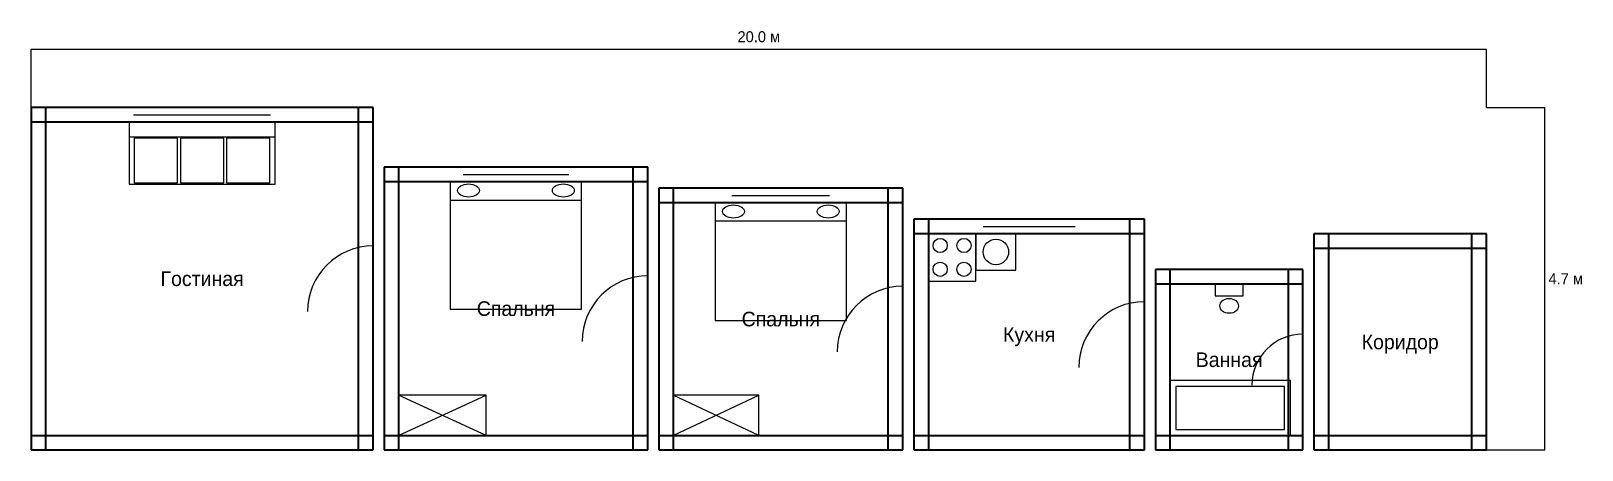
# Model space of a CAD drawing. Header units: metres. Extents: x 1000 to 3126, y 2000 to 2574.
import ezdxf
from ezdxf.enums import TextEntityAlignment as Align

# ---------------------------------------------------------------- set-up
doc = ezdxf.new("R2010")
doc.units = ezdxf.units.M
for name, color, linetype, lineweight in [('Двери', 7, 'Continuous', 25), ('Мебель', 7, 'Continuous', 18), ('Окна', 7, 'Continuous', 25), ('Размеры', 1, 'Continuous', 13), ('Стены', 7, 'Continuous', 35), ('Текст', 7, 'Continuous', 13)]:
    doc.layers.add(name, color=color, linetype=linetype, lineweight=lineweight)

msp = doc.modelspace()

# ---------------------------------------------------------------- linework, layer by layer
at = {"layer": 'Двери'}
for p, q in [((1469, 2189.5), (1469, 2279.5)), ((1845.5, 2148.6), (1845.5, 2238.6)), ((2195.2, 2134.3), (2195.2, 2224.3)), ((2526.4, 2113.1), (2526.4, 2203.1)), ((2743.7, 2088.6), (2743.7, 2158.6))]:
    msp.add_line(p, q, dxfattribs=at)
for centre, radius in [((1469, 2189.5), 90), ((1845.5, 2148.6), 90), ((2195.2, 2134.3), 90), ((2526.4, 2113.1), 90), ((2743.7, 2088.6), 70)]:
    msp.add_arc(centre, radius, 90, 180, dxfattribs=at)
at = {"layer": 'Мебель'}
for p, q in [((1134.5, 2429), (1334.5, 2429)), ((1574.8, 2342.3), (1754.8, 2342.3)), ((1937.9, 2313.6), (2117.9, 2313.6)), ((1504, 2020), (1624, 2075)), ((1624, 2020), (1504, 2075)), ((1880.5, 2020), (1997.7, 2075)), ((1997.7, 2020), (1880.5, 2075))]:
    msp.add_line(p, q, dxfattribs=at)
for points in [[(1134.5, 2364), (1334.5, 2364), (1334.5, 2449), (1134.5, 2449), (1134.5, 2364)], [(1141.5, 2366), (1200.9, 2366), (1200.9, 2427), (1141.5, 2427), (1141.5, 2366)], [(1204.9, 2366), (1264.2, 2366), (1264.2, 2427), (1204.9, 2427), (1204.9, 2366)], [(1268.2, 2366), (1327.5, 2366), (1327.5, 2427), (1268.2, 2427), (1268.2, 2366)], [(1574.8, 2193), (1754.8, 2193), (1754.8, 2367.3), (1574.8, 2367.3), (1574.8, 2193)], [(1937.9, 2177.2), (2117.9, 2177.2), (2117.9, 2338.6), (1937.9, 2338.6), (1937.9, 2177.2)], [(1504, 2020), (1624, 2020), (1624, 2075), (1504, 2075), (1504, 2020)], [(1880.5, 2020), (1997.7, 2020), (1997.7, 2075), (1880.5, 2075), (1880.5, 2020)]]:
    msp.add_lwpolyline(points, dxfattribs=at)
for centre in [(1599.8, 2355.3), (1729.8, 2355.3), (1962.9, 2326.6), (2092.9, 2326.6)]:
    msp.add_ellipse(centre, major_axis=(15, 0), ratio=0.6, dxfattribs=at)
at = {"layer": 'Окна'}
for p, q in [((1140.7, 2469), (1328.3, 2469)), ((1140.7, 2459), (1328.3, 2459)), ((1140.7, 2449), (1328.3, 2449)), ((1592.5, 2387.3), (1737.1, 2387.3)), ((1592.5, 2377.3), (1737.1, 2377.3)), ((1592.5, 2367.3), (1737.1, 2367.3)), ((1960.9, 2358.6), (2094.8, 2358.6)), ((1960.9, 2348.6), (2094.8, 2348.6)), ((1960.9, 2338.6), (2094.8, 2338.6)), ((2305.1, 2316.2), (2431.5, 2316.2)), ((2305.1, 2306.2), (2431.5, 2306.2)), ((2305.1, 2296.2), (2431.5, 2296.2))]:
    msp.add_line(p, q, dxfattribs=at)
at = {"layer": 'Размеры', "color": 1}
for p, q in [((1000, 2549), (2995.3, 2549)), ((1000, 2469), (1000, 2549)), ((2995.3, 2469), (2995.3, 2549)), ((2995.3, 2469), (3075.3, 2469)), ((3075.3, 2000), (3075.3, 2469)), ((2995.3, 2000), (3075.3, 2000))]:
    msp.add_line(p, q, dxfattribs=at)
at = {"layer": 'Сантехника'}
for points in [[(2230.2, 2231.2), (2295.2, 2231.2), (2295.2, 2296.2), (2230.2, 2296.2), (2230.2, 2231.2)], [(2295.2, 2246.2), (2350.2, 2246.2), (2350.2, 2296.2), (2295.2, 2296.2), (2295.2, 2246.2)], [(2623.5, 2211.1), (2661.5, 2211.1), (2661.5, 2227.2), (2623.5, 2227.2), (2623.5, 2211.1)], [(2561.4, 2020), (2726.4, 2020), (2726.4, 2095), (2561.4, 2095), (2561.4, 2020)], [(2569.4, 2028), (2718.4, 2028), (2718.4, 2087), (2569.4, 2087), (2569.4, 2028)]]:
    msp.add_lwpolyline(points, dxfattribs=at)
for centre, radius in [((2246.4, 2280), 9.75), ((2278.9, 2280), 9.75), ((2322.7, 2271.2), 17.5), ((2246.4, 2247.5), 9.75), ((2278.9, 2247.5), 9.75)]:
    msp.add_circle(centre, radius, dxfattribs=at)
msp.add_ellipse((2642.5, 2197.3), major_axis=(12.7, 0), ratio=0.8, dxfattribs=at)
at = {"layer": 'Стены'}
for p, q in [((1469, 2469), (1000, 2469)), ((1000, 2469), (1000, 2000)), ((1020, 2469), (1020, 2000)), ((1449, 2000), (1449, 2469)), ((1469, 2000), (1469, 2469)), ((1469, 2449), (1000, 2449)), ((1845.5, 2387.3), (1484, 2387.3)), ((1484, 2387.3), (1484, 2000)), ((1504, 2387.3), (1504, 2000)), ((1825.5, 2000), (1825.5, 2387.3)), ((1845.5, 2000), (1845.5, 2387.3)), ((1845.5, 2367.3), (1484, 2367.3)), ((2195.2, 2358.6), (1860.5, 2358.6)), ((1860.5, 2358.6), (1860.5, 2000)), ((1880.5, 2358.6), (1880.5, 2000)), ((2175.2, 2000), (2175.2, 2358.6)), ((2195.2, 2000), (2195.2, 2358.6)), ((2195.2, 2338.6), (1860.5, 2338.6)), ((2526.4, 2316.2), (2210.2, 2316.2)), ((2210.2, 2316.2), (2210.2, 2000)), ((2230.2, 2316.2), (2230.2, 2000)), ((2506.4, 2000), (2506.4, 2316.2)), ((2526.4, 2000), (2526.4, 2316.2)), ((2526.4, 2296.2), (2210.2, 2296.2)), ((2995.3, 2295.8), (2758.7, 2295.8)), ((2758.7, 2295.8), (2758.7, 2000)), ((2995.3, 2275.8), (2758.7, 2275.8)), ((2778.7, 2295.8), (2778.7, 2000)), ((2975.3, 2000), (2975.3, 2295.8)), ((2995.3, 2000), (2995.3, 2295.8)), ((2743.7, 2247.2), (2541.4, 2247.2)), ((2541.4, 2247.2), (2541.4, 2000)), ((2561.4, 2247.2), (2561.4, 2000)), ((2723.7, 2000), (2723.7, 2247.2)), ((2743.7, 2000), (2743.7, 2247.2)), ((2743.7, 2227.2), (2541.4, 2227.2)), ((1000, 2020), (1469, 2020)), ((1484, 2020), (1845.5, 2020)), ((1860.5, 2020), (2195.2, 2020)), ((2210.2, 2020), (2526.4, 2020)), ((2541.4, 2020), (2743.7, 2020)), ((2758.7, 2020), (2995.3, 2020)), ((1000, 2000), (1469, 2000)), ((1484, 2000), (1845.5, 2000)), ((1860.5, 2000), (2195.2, 2000)), ((2210.2, 2000), (2526.4, 2000)), ((2541.4, 2000), (2743.7, 2000)), ((2758.7, 2000), (2995.3, 2000))]:
    msp.add_line(p, q, dxfattribs=at)

# ---------------------------------------------------------------- texts
at = {"layer": 'Размеры', "color": 1}
msp.add_text('20.0 м', height=15, dxfattribs=at).set_placement((1997.7, 2554), align=Align.BOTTOM_CENTER)
msp.add_text('4.7 м', height=15, dxfattribs=at).set_placement((3080.3, 2234.5), align=Align.MIDDLE_LEFT)
at = {"layer": 'Текст'}
for s, p in [('Гостиная', (1234.5, 2234.5)), ('Спальня', (1664.8, 2193.6)), ('Спальня', (2027.9, 2179.3)), ('Кухня', (2368.3, 2158.1)), ('Коридор', (2877, 2147.9)), ('Ванная', (2642.5, 2123.6))]:
    msp.add_text(s, height=20, dxfattribs=at).set_placement(p, align=Align.MIDDLE_CENTER)

doc.saveas('drawing.dxf')
